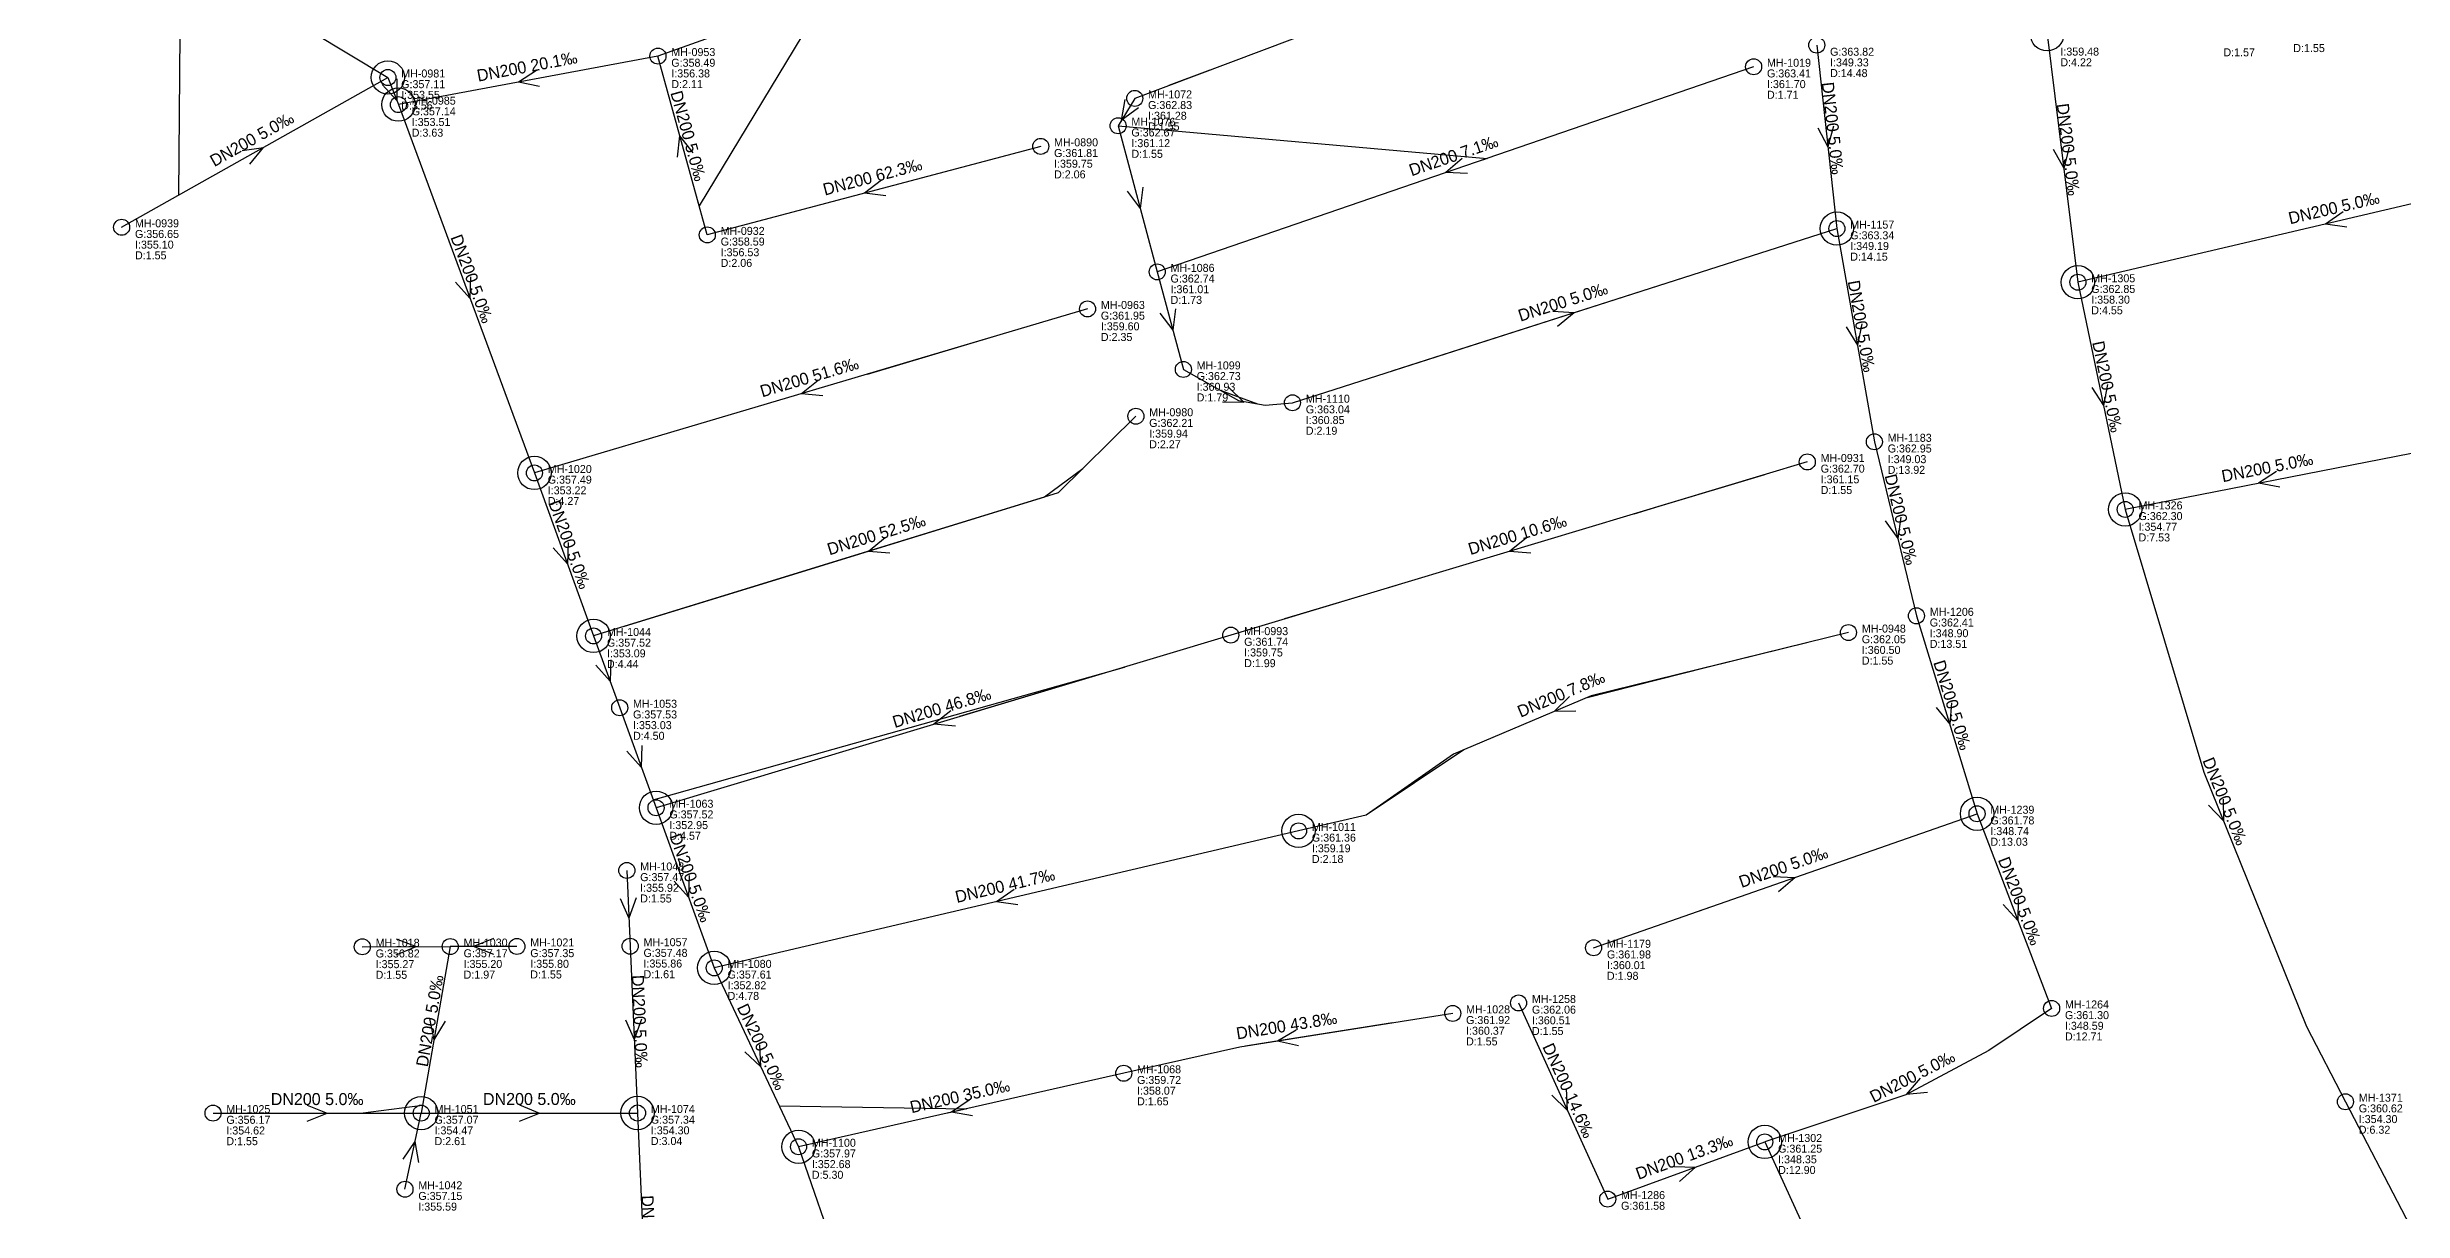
# Model space of a CAD drawing. Header units: metres. Extents: x 449913 to 451990, y 2566939 to 2570822.
# Drawn here: x 449944.2 to 450297.5, y 2568569.2 to 2568743.6 of the extents above; entities that cross this region are included whole.
import ezdxf
from ezdxf.enums import TextEntityAlignment as Align

# ---------------------------------------------------------------- set-up
doc = ezdxf.new("R2010")
doc.units = ezdxf.units.M
for name, color, linetype in [('SEW-DROP', 6, 'Continuous'), ('SEW-LABEL', 2, 'Continuous'), ('SEW-MH', 7, 'Continuous'), ('SEW-MH-LABEL', 8, 'Continuous'), ('SEW-PIPE-DN200', 3, 'Continuous'), ('SEW-RIDER', 8, 'Continuous')]:
    doc.layers.add(name, color=color, linetype=linetype)

msp = doc.modelspace()

# ---------------------------------------------------------------- linework, layer by layer
at = {"layer": 'SEW-DROP'}
for centre in [(450244.13, 2568745.57), (449995.3, 2568739.09), (449996.88, 2568735.02), (450212.62, 2568716.44), (450248.76, 2568708.4), (450017.28, 2568679.82), (450255.85, 2568674.36), (450026.16, 2568655.39), (450035.52, 2568629.65), (450233.63, 2568628.75), (450131.88, 2568626.17), (450044.25, 2568605.65), (450000.3, 2568583.89), (450000.3, 2568583.89), (450032.74, 2568583.9), (450056.89, 2568578.84), (450201.8, 2568579.56)]:
    msp.add_circle(centre, 2.5, dxfattribs=at)
at = {"layer": 'SEW-LABEL'}
for p, q in [((450017.6, 2568740.12), (450014.87, 2568738.39)), ((449994.43, 2568738.02), (449996.63, 2568735.66)), ((449996.67, 2568738.89), (449996.63, 2568735.66)), ((450018.04, 2568737.76), (450014.87, 2568738.39)), ((450105.82, 2568735.81), (450105.28, 2568732.63)), ((450107.87, 2568734.56), (450105.28, 2568732.63)), ((450038.75, 2568727.14), (450039.11, 2568730.35)), ((450041.07, 2568727.78), (450039.11, 2568730.35)), ((450209.75, 2568731.55), (450211.27, 2568728.7)), ((450212.13, 2568731.82), (450211.27, 2568728.7)), ((449973.45, 2568728.17), (449976.65, 2568728.6)), ((449974.62, 2568726.08), (449976.65, 2568728.6)), ((450156.44, 2568726.95), (450153.99, 2568724.84)), ((450245.07, 2568728.33), (450246.63, 2568725.5)), ((450247.45, 2568728.63), (450246.63, 2568725.5)), ((450069.35, 2568723.68), (450066.76, 2568721.75)), ((450106.2, 2568722.04), (450108.13, 2568719.46)), ((450108.52, 2568722.67), (450108.13, 2568719.46)), ((450157.22, 2568724.68), (450153.99, 2568724.84)), ((450069.97, 2568721.36), (450066.76, 2568721.75)), ((450288.54, 2568718.98), (450285.89, 2568717.13)), ((450289.09, 2568716.64), (450285.89, 2568717.13)), ((450005.43, 2568708.41), (450007.6, 2568706.01)), ((450007.68, 2568709.24), (450007.6, 2568706.01)), ((450113.41, 2568704.41), (450113.03, 2568701.2)), ((450111.09, 2568703.79), (450113.03, 2568701.2)), ((450170, 2568704.08), (450173.22, 2568703.85)), ((450170.73, 2568701.8), (450173.22, 2568703.85)), ((450213.99, 2568701.74), (450215.69, 2568698.99)), ((450216.35, 2568702.15), (450215.69, 2568698.99)), ((450059.85, 2568693.69), (450057.32, 2568691.68)), ((450060.54, 2568691.38), (450057.32, 2568691.68)), ((450120.45, 2568690.48), (450123.68, 2568690.43)), ((450121.37, 2568692.69), (450123.68, 2568690.43)), ((450250.83, 2568692.61), (450252.61, 2568689.91)), ((450253.18, 2568693.1), (450252.61, 2568689.91)), ((450278.56, 2568680.03), (450275.85, 2568678.27)), ((450279.02, 2568677.67), (450275.85, 2568678.27)), ((450219.87, 2568672.63), (450221.74, 2568670)), ((450222.2, 2568673.19), (450221.74, 2568670)), ((450022.34, 2568669.42), (450022.24, 2568666.19)), ((450069.9, 2568670.1), (450067.38, 2568668.07)), ((450166.04, 2568670.08), (450163.51, 2568668.07)), ((450020.08, 2568668.6), (450022.24, 2568666.19)), ((450070.6, 2568667.81), (450067.38, 2568668.07)), ((450166.73, 2568667.78), (450163.51, 2568668.07)), ((450028.73, 2568651.83), (450028.63, 2568648.6)), ((450026.48, 2568651.01), (450028.63, 2568648.6)), ((450172.5, 2568646.33), (450170.21, 2568644.06)), ((450227.5, 2568644.67), (450229.53, 2568642.15)), ((450229.8, 2568645.37), (450229.53, 2568642.15)), ((450079.72, 2568644.16), (450077.19, 2568642.15)), ((450080.41, 2568641.87), (450077.19, 2568642.15)), ((450173.44, 2568644.12), (450170.21, 2568644.06)), ((450031.16, 2568638.14), (450033.31, 2568635.73)), ((450033.41, 2568638.96), (450033.31, 2568635.73)), ((450270.56, 2568630.93), (450270.57, 2568627.7)), ((450268.33, 2568630.03), (450270.57, 2568627.7)), ((450032.52, 2568616.13), (450031.46, 2568613.08)), ((450038.25, 2568618.65), (450040.4, 2568616.24)), ((450040.5, 2568619.47), (450040.4, 2568616.24)), ((450089.25, 2568617.42), (450086.6, 2568615.57)), ((450203.07, 2568619.34), (450206.3, 2568619.2)), ((450203.86, 2568617.08), (450206.3, 2568619.2)), ((450030.13, 2568616.03), (450031.46, 2568613.08)), ((450089.8, 2568615.08), (450086.6, 2568615.57)), ((450237.57, 2568615.13), (450239.76, 2568612.76)), ((450239.81, 2568615.99), (450239.76, 2568612.76)), ((449996.57, 2568610.02), (449999.57, 2568608.83)), ((450011.16, 2568610.05), (450008.16, 2568608.85)), ((449996.57, 2568607.62), (449999.57, 2568608.83)), ((450011.17, 2568607.65), (450008.16, 2568608.85)), ((450001.56, 2568598.05), (450002.22, 2568594.89)), ((450003.92, 2568597.64), (450002.22, 2568594.89)), ((450030.92, 2568597.85), (450032.25, 2568594.91)), ((450033.32, 2568597.95), (450032.25, 2568594.91)), ((450131.52, 2568596.33), (450128.74, 2568594.68)), ((450048.84, 2568593.09), (450051.21, 2568590.89)), ((450051.02, 2568594.11), (450051.21, 2568590.89)), ((450131.89, 2568593.96), (450128.74, 2568594.68)), ((450225.12, 2568589.12), (450223, 2568586.68)), ((449983.19, 2568585.09), (449986.19, 2568583.89)), ((450015.02, 2568585.1), (450018.02, 2568583.9)), ((450082.48, 2568585.84), (450079.81, 2568584.01)), ((450169.85, 2568586.57), (450172.18, 2568584.33)), ((450172.03, 2568587.56), (450172.18, 2568584.33)), ((450226.22, 2568586.98), (450223, 2568586.68)), ((449983.19, 2568582.69), (449986.19, 2568583.89)), ((450015.02, 2568582.7), (450018.02, 2568583.9)), ((450083, 2568583.5), (450079.81, 2568584.01)), ((449997.6, 2568576.97), (449999.4, 2568579.65)), ((449999.94, 2568576.47), (449999.4, 2568579.65)), ((450188.2, 2568575.9), (450191.43, 2568575.79)), ((450189.02, 2568573.64), (450191.43, 2568575.79))]:
    msp.add_line(p, q, dxfattribs=at)
at = {"layer": 'SEW-MH'}
for centre in [(450035.81, 2568742.3), (450209.59, 2568743.95), (449995.3, 2568739.09), (450200.13, 2568740.7), (449996.88, 2568735.02), (450107.31, 2568735.96), (450104.81, 2568731.85), (450093.21, 2568728.77), (449955.38, 2568716.64), (450043.21, 2568715.5), (450212.62, 2568716.44), (450110.68, 2568709.96), (450248.76, 2568708.4), (450100.23, 2568704.4), (450114.6, 2568695.34), (450130.97, 2568690.35), (450107.48, 2568688.32), (450218.23, 2568684.49), (450017.28, 2568679.82), (450208.18, 2568681.47), (450255.85, 2568674.36), (450224.54, 2568658.41), (450026.16, 2568655.39), (450121.72, 2568655.52), (450214.35, 2568655.9), (450030.07, 2568644.63), (450035.52, 2568629.65), (450131.88, 2568626.17), (450233.63, 2568628.75), (450031.14, 2568620.25), (449991.47, 2568608.81), (450004.66, 2568608.84), (450014.66, 2568608.86), (450031.64, 2568608.9), (450176.13, 2568608.66), (450044.25, 2568605.65), (450155, 2568598.83), (450164.88, 2568600.39), (450244.82, 2568599.57), (450105.66, 2568589.85), (449969.08, 2568583.88), (450000.3, 2568583.89), (450032.74, 2568583.9), (450288.88, 2568585.59), (450201.8, 2568579.56), (450056.89, 2568578.84), (449997.87, 2568572.47), (450178.24, 2568571)]:
    msp.add_circle(centre, 1.2, dxfattribs=at)
at = {"layer": 'SEW-PIPE-DN200'}
for points in [[(449944.2, 2568769.88), (449995.3, 2568739.09)], [(450159.27, 2568755.54), (450107.31, 2568735.96)], [(450064.39, 2568752.52), (450035.81, 2568742.3)], [(450209.59, 2568743.95), (450212.62, 2568716.44)], [(450244.13, 2568745.57), (450248.76, 2568708.4)], [(450035.81, 2568742.3), (449996.88, 2568735.02)], [(450043.21, 2568715.5), (450035.81, 2568742.3), (450035.81, 2568742.3)], [(450200.13, 2568740.7), (450110.68, 2568709.96)], [(449955.38, 2568716.64), (449995.3, 2568739.09)], [(449995.3, 2568739.09), (449996.88, 2568735.02)], [(449996.88, 2568735.02), (450017.28, 2568679.82)], [(450107.31, 2568735.96), (450107.31, 2568735.96), (450104.81, 2568731.85)], [(450104.81, 2568731.85), (450110.68, 2568709.96)], [(450093.21, 2568728.77), (450043.21, 2568715.5), (450043.21, 2568715.5)], [(450326.42, 2568723.46), (450326.42, 2568723.46), (450306.1, 2568721.87), (450248.76, 2568708.4)], [(450130.97, 2568690.35), (450212.62, 2568716.44)], [(450212.62, 2568716.44), (450218.23, 2568684.49)], [(450110.68, 2568709.96), (450114.6, 2568695.34)], [(450248.76, 2568708.4), (450255.85, 2568674.36)], [(450100.23, 2568704.4), (450017.28, 2568679.82)], [(450114.6, 2568695.34), (450122.86, 2568690.69), (450126.89, 2568690), (450130.97, 2568690.35), (450130.97, 2568690.35)], [(450107.48, 2568688.32), (450095.81, 2568676.82), (450026.16, 2568655.39)], [(450218.23, 2568684.49), (450224.54, 2568658.41)], [(450017.28, 2568679.82), (450026.16, 2568655.39)], [(450208.18, 2568681.47), (450121.72, 2568655.52)], [(450298.79, 2568682.76), (450255.85, 2568674.36)], [(450255.85, 2568674.36), (450267.62, 2568635), (450283.03, 2568596.84), (450288.88, 2568585.59)], [(450026.16, 2568655.39), (450030.07, 2568644.63)], [(450121.72, 2568655.52), (450035.52, 2568629.65), (450035.52, 2568629.65)], [(450214.35, 2568655.9), (450175.75, 2568646.41), (450155.11, 2568637.67), (450142.02, 2568628.54), (450131.88, 2568626.17)], [(450224.54, 2568658.41), (450233.63, 2568628.75)], [(450030.07, 2568644.63), (450035.52, 2568629.65)], [(450035.52, 2568629.65), (450044.25, 2568605.65)], [(450176.13, 2568608.66), (450233.63, 2568628.75)], [(450233.63, 2568628.75), (450244.82, 2568599.57)], [(450131.88, 2568626.17), (450044.25, 2568605.65)], [(450031.14, 2568620.25), (450031.64, 2568608.9)], [(449991.47, 2568608.81), (450004.66, 2568608.84)], [(450004.66, 2568608.84), (450000.3, 2568583.89)], [(450014.66, 2568608.86), (450004.66, 2568608.84)], [(450031.64, 2568608.9), (450032.74, 2568583.9)], [(450044.25, 2568605.65), (450056.89, 2568578.84)], [(450155, 2568598.83), (450123.07, 2568593.78), (450105.66, 2568589.85)], [(450164.88, 2568600.39), (450178.24, 2568571)], [(450244.82, 2568599.57), (450235.38, 2568593.28), (450222.94, 2568586.62), (450201.8, 2568579.56)], [(450105.66, 2568589.85), (450056.89, 2568578.84)], [(450288.88, 2568585.59), (450307.01, 2568550.78), (450333.29, 2568507.36)], [(449969.08, 2568583.88), (450000.3, 2568583.89)], [(449997.87, 2568572.47), (450000.3, 2568583.89)], [(450000.3, 2568583.89), (450032.74, 2568583.9)], [(450032.74, 2568583.9), (450034.53, 2568542.86)], [(450056.89, 2568578.84), (450069.18, 2568543.25)], [(450178.24, 2568571), (450201.8, 2568579.56)], [(450201.8, 2568579.56), (450221.92, 2568535.68)]]:
    msp.add_lwpolyline(points, dxfattribs=at)
at = {"layer": 'SEW-RIDER'}
for points in [[(449963.96, 2568721.46), (449964.24, 2568757.8)], [(450061, 2568751.3), (450042.01, 2568719.85), (450037.26, 2568737.06)], [(450118.55, 2568740.19), (450112.44, 2568737.89)], [(450104.81, 2568731.85), (450160.18, 2568726.97), (450159.45, 2568726.72)], [(450145.91, 2568695.12), (450183.55, 2568707.15), (450206.07, 2568714.35)], [(450086.6, 2568700.36), (450086.6, 2568700.36), (450067.18, 2568694.6)], [(450120.13, 2568692.22), (450125.74, 2568690.2)], [(450099.51, 2568680.46), (450093.78, 2568676.2), (450083.37, 2568672.99)], [(450201.74, 2568679.54), (450185.9, 2568674.79), (450182.16, 2568673.67)], [(450083.37, 2568672.99), (450054.67, 2568664.16), (450030.73, 2568656.79)], [(450146.52, 2568662.97), (450129.76, 2568657.94), (450129.76, 2568657.94)], [(450208.29, 2568654.42), (450193.09, 2568650.67), (450174.96, 2568646.07)], [(450035.09, 2568630.85), (450105.8, 2568650.74), (450081.05, 2568643.31)], [(450156.66, 2568638.33), (450142.02, 2568628.54)], [(450191.4, 2568614), (450196.03, 2568615.61)], [(450145.99, 2568597.41), (450126.08, 2568594.26), (450123.94, 2568593.92)], [(449975.78, 2568583.89), (449991.21, 2568583.89), (450000.51, 2568585.08)], [(450054.01, 2568584.95), (450082.15, 2568584.54), (450079.28, 2568583.89)]]:
    msp.add_lwpolyline(points, dxfattribs=at)

# ---------------------------------------------------------------- texts
at = {"layer": 'SEW-LABEL'}
for s, rotation, p in [('DN200 20.1‰', 10.5934, (450016.34, 2568739.86)), ('DN200 5.0‰', 285.4481, (450039.51, 2568730.1)), ('DN200 5.0‰', -83.7087, (450211.11, 2568731.39)), ('DN200 5.0‰', 29.3543, (449975.34, 2568729.06)), ('DN200 5.0‰', -82.8891, (450246.44, 2568728.19)), ('DN200 7.1‰', 18.9638, (450155.41, 2568726.53)), ('DN200 62.3‰', 14.8671, (450068.21, 2568723.34)), ('DN200 5.0‰', 13.2215, (450287.35, 2568718.67)), ('DN200 5.0‰', -69.7122, (450007.08, 2568708.62)), ('DN200 5.0‰', 17.7204, (450171.79, 2568704.6)), ('DN200 5.0‰', -80.0367, (450215.43, 2568701.67)), ('DN200 5.0‰', -78.2398, (450252.31, 2568692.58)), ('DN200 51.6‰', 16.5089, (450058.76, 2568693.31)), ('DN200 5.0‰', -76.406, (450221.39, 2568672.65)), ('DN200 5.0‰', 11.0658, (450277.32, 2568679.76)), ('DN200 5.0‰', -70.019, (450021.72, 2568668.8)), ('DN200 52.5‰', 17.1026, (450068.82, 2568669.71)), ('DN200 10.6‰', 16.7092, (450164.95, 2568669.7)), ('DN200 5.0‰', -72.9561, (450229.09, 2568644.78)), ('DN200 7.8‰', 22.9323, (450171.59, 2568645.84)), ('DN200 46.8‰', 16.7092, (450078.62, 2568643.78)), ('DN200 5.0‰', -68.0156, (450270.01, 2568630.29)), ('DN200 5.0‰', -70.0191, (450039.89, 2568618.85)), ('DN200 5.0‰', 19.2622, (450204.88, 2568619.91)), ('DN200 41.7‰', 13.1759, (450088.06, 2568617.11)), ('DN200 5.0‰', -69.0304, (450239.23, 2568615.36)), ('DN200 5.0‰', 80.0768, (450002.48, 2568597.57)), ('DN200 5.0‰', -87.4917, (450032.19, 2568597.6)), ('DN200 5.0‰', -64.7598, (450050.57, 2568593.44)), ('DN200 43.8‰', 8.9912, (450130.22, 2568596.11)), ('DN200 14.6‰', -65.5442, (450171.56, 2568586.9)), ('DN200 5.0‰', 27.1527, (450224.33, 2568588.57)), ('DN200 35.0‰', 12.7251, (450081.28, 2568585.54)), ('DN200 5.0‰', 0.0169, (449984.69, 2568585.09)), ('DN200 5.0‰', 0.0166, (450016.52, 2568585.1)), ('DN200 13.3‰', 19.9636, (450190.02, 2568576.48)), ('DN200 5.0‰', -87.4917, (450033.63, 2568564.58))]:
    msp.add_text(s, height=1.8, rotation=rotation, dxfattribs=at).set_placement(p, align=Align.CENTER)
at = {"layer": 'SEW-MH-LABEL'}
for s, p in [('MH-0953', (450037.81, 2568742.3)), ('G:363.82', (450211.59, 2568742.35)), ('I:359.48', (450246.13, 2568742.37)), ('D:1.57', (450270.58, 2568742.26)), ('D:1.55', (450281.06, 2568742.9)), ('MH-0981', (449997.3, 2568739.09)), ('G:358.49', (450037.81, 2568740.7)), ('I:356.38', (450037.81, 2568739.1)), ('G:363.41', (450202.13, 2568739.1)), ('MH-1019', (450202.13, 2568740.7)), ('D:14.48', (450211.59, 2568739.15)), ('I:349.33', (450211.59, 2568740.75)), ('D:4.22', (450246.13, 2568740.77)), ('G:357.11', (449997.3, 2568737.49)), ('I:353.55', (449997.3, 2568735.89)), ('MH-0985', (449998.88, 2568735.02)), ('D:2.11', (450037.81, 2568737.5)), ('MH-1072', (450109.31, 2568735.96)), ('D:1.71', (450202.13, 2568735.9)), ('I:361.70', (450202.13, 2568737.5)), ('D:3.56', (449997.3, 2568734.29)), ('G:357.14', (449998.88, 2568733.42)), ('I:353.51', (449998.88, 2568731.82)), ('MH-1076', (450106.81, 2568731.85)), ('G:362.83', (450109.31, 2568734.36)), ('I:361.28', (450109.31, 2568732.76)), ('D:3.63', (449998.88, 2568730.22)), ('MH-0890', (450095.21, 2568728.77)), ('G:362.67', (450106.81, 2568730.25)), ('I:361.12', (450106.81, 2568728.65)), ('D:1.55', (450109.31, 2568731.16)), ('G:361.81', (450095.21, 2568727.17)), ('I:359.75', (450095.21, 2568725.57)), ('D:1.55', (450106.81, 2568727.05)), ('D:2.06', (450095.21, 2568723.97)), ('G:356.65', (449957.38, 2568715.04)), ('MH-0939', (449957.38, 2568716.64)), ('G:358.59', (450045.21, 2568713.9)), ('MH-0932', (450045.21, 2568715.5)), ('G:363.34', (450214.62, 2568714.84)), ('MH-1157', (450214.62, 2568716.44)), ('D:1.55', (449957.38, 2568711.84)), ('I:355.10', (449957.38, 2568713.44)), ('D:2.06', (450045.21, 2568710.7)), ('I:356.53', (450045.21, 2568712.3)), ('D:14.15', (450214.62, 2568711.64)), ('I:349.19', (450214.62, 2568713.24)), ('G:362.74', (450112.68, 2568708.36)), ('MH-1086', (450112.68, 2568709.96)), ('I:361.01', (450112.68, 2568706.76)), ('G:362.85', (450250.76, 2568706.8)), ('MH-1305', (450250.76, 2568708.4)), ('MH-0963', (450102.23, 2568704.4)), ('D:1.73', (450112.68, 2568705.16)), ('D:4.55', (450250.76, 2568703.6)), ('I:358.30', (450250.76, 2568705.2)), ('G:361.95', (450102.23, 2568702.8)), ('D:2.35', (450102.23, 2568699.6)), ('I:359.60', (450102.23, 2568701.2)), ('G:362.73', (450116.6, 2568693.74)), ('MH-1099', (450116.6, 2568695.34)), ('D:1.79', (450116.6, 2568690.54)), ('I:360.93', (450116.6, 2568692.14)), ('MH-1110', (450132.97, 2568690.35)), ('G:362.21', (450109.48, 2568686.72)), ('MH-0980', (450109.48, 2568688.32)), ('G:363.04', (450132.97, 2568688.75)), ('D:2.19', (450132.97, 2568685.55)), ('I:360.85', (450132.97, 2568687.15)), ('D:2.27', (450109.48, 2568683.52)), ('I:359.94', (450109.48, 2568685.12)), ('G:362.95', (450220.23, 2568682.89)), ('MH-1183', (450220.23, 2568684.49)), ('MH-1020', (450019.28, 2568679.82)), ('G:362.70', (450210.18, 2568679.87)), ('MH-0931', (450210.18, 2568681.47)), ('D:13.92', (450220.23, 2568679.69)), ('I:349.03', (450220.23, 2568681.29)), ('G:357.49', (450019.28, 2568678.22)), ('D:4.27', (450019.28, 2568675.02)), ('I:353.22', (450019.28, 2568676.62)), ('D:1.55', (450210.18, 2568676.67)), ('I:361.15', (450210.18, 2568678.27)), ('G:362.30', (450257.85, 2568672.76)), ('MH-1326', (450257.85, 2568674.36)), ('D:7.53', (450257.85, 2568669.56)), ('I:354.77', (450257.85, 2568671.16)), ('MH-1206', (450226.54, 2568658.41)), ('G:357.52', (450028.16, 2568653.79)), ('MH-1044', (450028.16, 2568655.39)), ('G:361.74', (450123.72, 2568653.92)), ('MH-0993', (450123.72, 2568655.52)), ('G:362.05', (450216.35, 2568654.3)), ('MH-0948', (450216.35, 2568655.9)), ('G:362.41', (450226.54, 2568656.81)), ('I:348.90', (450226.54, 2568655.21)), ('D:4.44', (450028.16, 2568650.59)), ('I:353.09', (450028.16, 2568652.19)), ('D:1.99', (450123.72, 2568650.72)), ('I:359.75', (450123.72, 2568652.32)), ('D:1.55', (450216.35, 2568651.1)), ('I:360.50', (450216.35, 2568652.7)), ('D:13.51', (450226.54, 2568653.61)), ('MH-1053', (450032.07, 2568644.63)), ('G:357.53', (450032.07, 2568643.03)), ('D:4.50', (450032.07, 2568639.83)), ('I:353.03', (450032.07, 2568641.43)), ('MH-1063', (450037.52, 2568629.65)), ('G:357.52', (450037.52, 2568628.05)), ('I:352.95', (450037.52, 2568626.45)), ('MH-1011', (450133.88, 2568626.17)), ('G:361.78', (450235.63, 2568627.15)), ('MH-1239', (450235.63, 2568628.75)), ('I:348.74', (450235.63, 2568625.55)), ('D:4.57', (450037.52, 2568624.85)), ('G:361.36', (450133.88, 2568624.57)), ('I:359.19', (450133.88, 2568622.97)), ('D:13.03', (450235.63, 2568623.95)), ('G:357.47', (450033.14, 2568618.65)), ('MH-1048', (450033.14, 2568620.25)), ('D:2.18', (450133.88, 2568621.37)), ('D:1.55', (450033.14, 2568615.45)), ('I:355.92', (450033.14, 2568617.05)), ('MH-1018', (449993.47, 2568608.81)), ('MH-1030', (450006.66, 2568608.84)), ('MH-1021', (450016.66, 2568608.86)), ('MH-1057', (450033.64, 2568608.9)), ('MH-1179', (450178.13, 2568608.66)), ('G:356.82', (449993.47, 2568607.21)), ('I:355.27', (449993.47, 2568605.61)), ('G:357.17', (450006.66, 2568607.24)), ('I:355.20', (450006.66, 2568605.64)), ('G:357.35', (450016.66, 2568607.26)), ('I:355.80', (450016.66, 2568605.66)), ('G:357.48', (450033.64, 2568607.3)), ('I:355.86', (450033.64, 2568605.7)), ('MH-1080', (450046.25, 2568605.65)), ('G:361.98', (450178.13, 2568607.06)), ('I:360.01', (450178.13, 2568605.46)), ('D:1.55', (449993.47, 2568604.01)), ('D:1.97', (450006.66, 2568604.04)), ('D:1.55', (450016.66, 2568604.06)), ('D:1.61', (450033.64, 2568604.1)), ('G:357.61', (450046.25, 2568604.05)), ('D:4.78', (450046.25, 2568600.85)), ('I:352.82', (450046.25, 2568602.45)), ('D:1.98', (450178.13, 2568603.86)), ('G:361.92', (450157, 2568597.23)), ('MH-1028', (450157, 2568598.83)), ('G:362.06', (450166.88, 2568598.79)), ('MH-1258', (450166.88, 2568600.39)), ('I:360.51', (450166.88, 2568597.19)), ('G:361.30', (450246.82, 2568597.97)), ('MH-1264', (450246.82, 2568599.57)), ('D:1.55', (450157, 2568594.03)), ('I:360.37', (450157, 2568595.63)), ('D:1.55', (450166.88, 2568595.59)), ('D:12.71', (450246.82, 2568594.77)), ('I:348.59', (450246.82, 2568596.37)), ('G:359.72', (450107.66, 2568588.25)), ('MH-1068', (450107.66, 2568589.85)), ('I:358.07', (450107.66, 2568586.65)), ('MH-1025', (449971.08, 2568583.88)), ('MH-1051', (450002.3, 2568583.89)), ('MH-1074', (450034.74, 2568583.9)), ('D:1.65', (450107.66, 2568585.05)), ('G:360.62', (450290.88, 2568583.99)), ('MH-1371', (450290.88, 2568585.59)), ('G:356.17', (449971.08, 2568582.28)), ('I:354.62', (449971.08, 2568580.68)), ('G:357.07', (450002.3, 2568582.29)), ('I:354.47', (450002.3, 2568580.69)), ('G:357.34', (450034.74, 2568582.3)), ('I:354.30', (450034.74, 2568580.7)), ('MH-1302', (450203.8, 2568579.56)), ('D:6.32', (450290.88, 2568580.79)), ('I:354.30', (450290.88, 2568582.39)), ('D:1.55', (449971.08, 2568579.08)), ('D:2.61', (450002.3, 2568579.09)), ('D:3.04', (450034.74, 2568579.1)), ('G:357.97', (450058.89, 2568577.24)), ('MH-1100', (450058.89, 2568578.84)), ('G:361.25', (450203.8, 2568577.96)), ('I:348.35', (450203.8, 2568576.36)), ('MH-1042', (449999.87, 2568572.47)), ('D:5.30', (450058.89, 2568574.04)), ('I:352.68', (450058.89, 2568575.64)), ('D:12.90', (450203.8, 2568574.76)), ('G:357.15', (449999.87, 2568570.87)), ('I:355.59', (449999.87, 2568569.27)), ('G:361.58', (450180.24, 2568569.4)), ('MH-1286', (450180.24, 2568571))]:
    msp.add_text(s, height=1.2, dxfattribs=at).set_placement(p)

doc.saveas('drawing.dxf')
